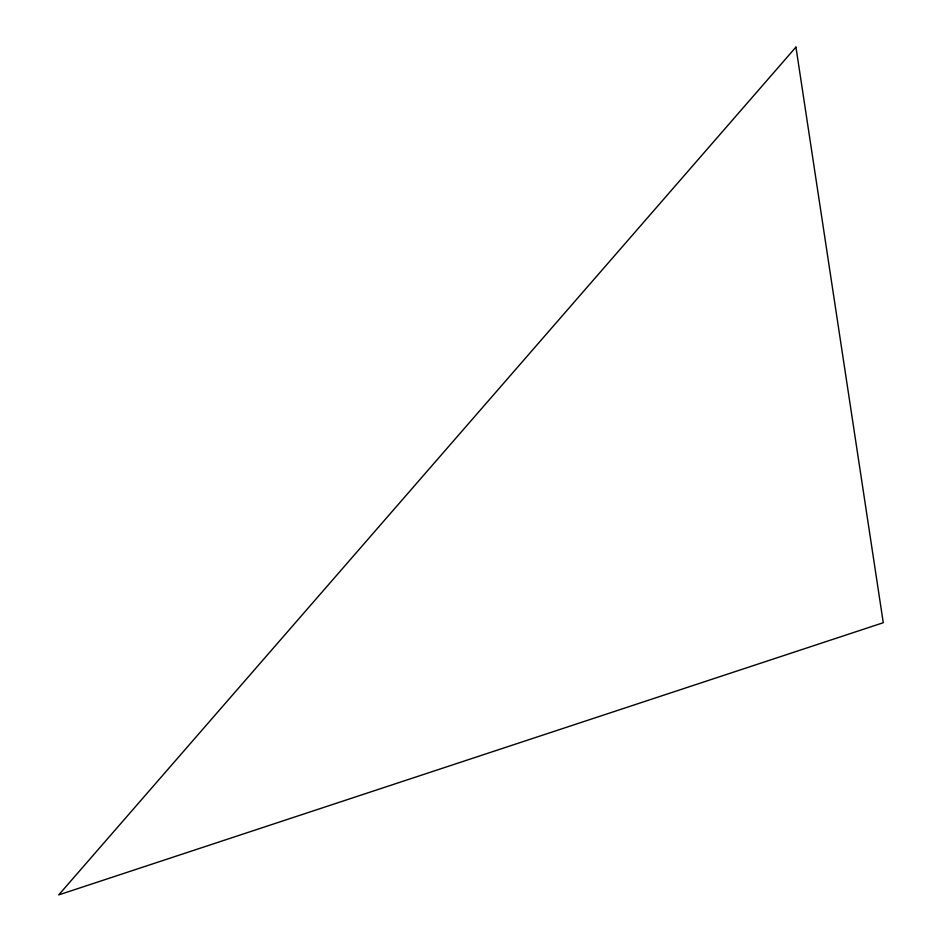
<?xml version="1.0" encoding="UTF-8"?>
<svg xmlns="http://www.w3.org/2000/svg" width="942" height="942" viewBox="0 0 942 942"><rect width="100%" height="100%" fill="white"/><g stroke="black" fill="none" stroke-linecap="round" stroke-linejoin="round"><path stroke-width="1.41" d="M795.943 47.1L58.734 894.9L883.266 622.721L795.943 47.1"/></g></svg>
